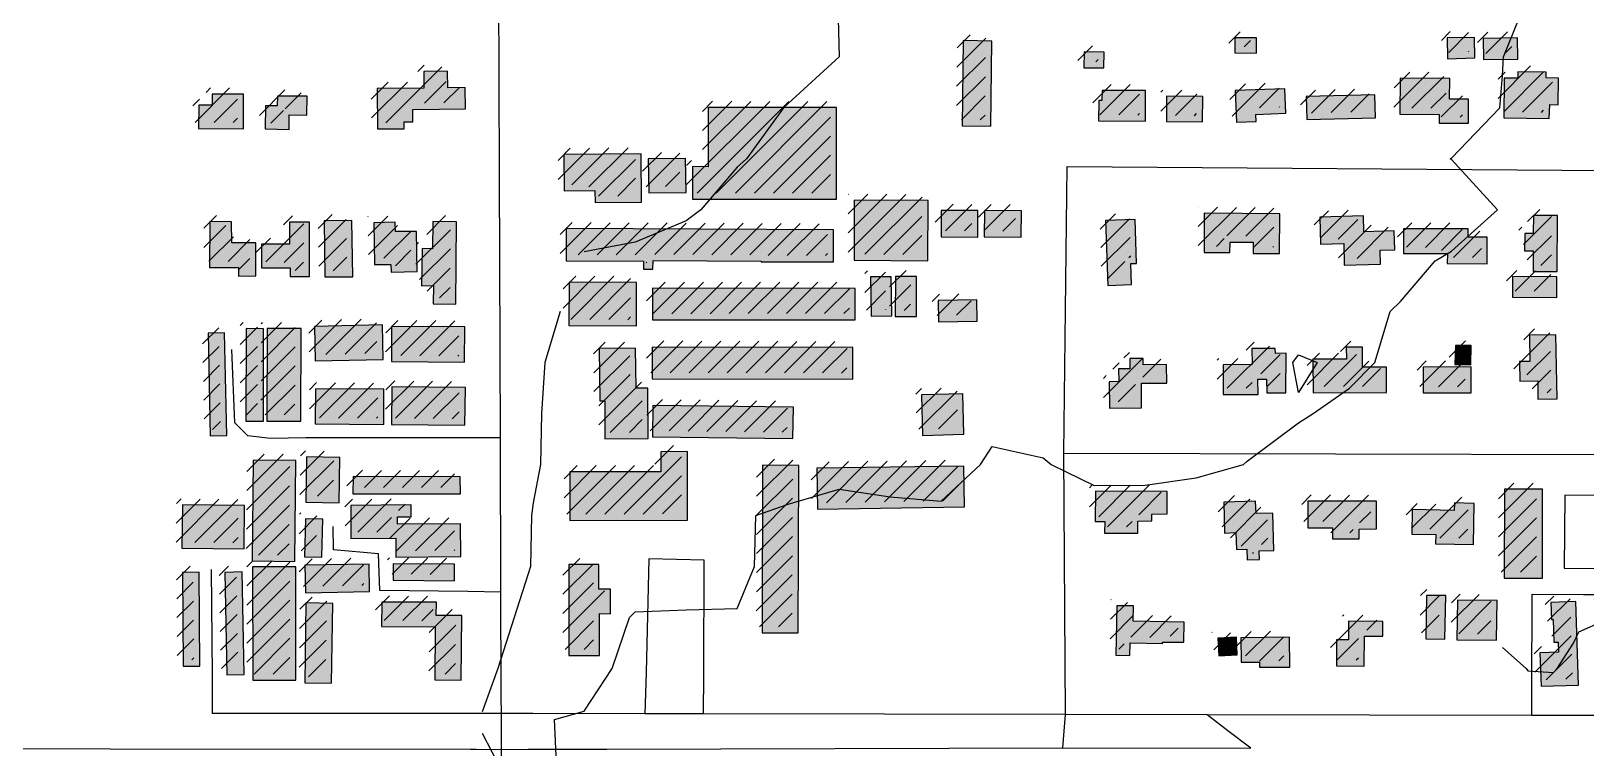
# Model space of a CAD drawing. Extents: x 6438959 to 7279357, y 1424492 to 2039161.
# Drawn here: x 6783464 to 6785293, y 1743089 to 1743933 of the extents above; entities that cross this region are included whole.
import ezdxf

# ---------------------------------------------------------------- set-up
doc = ezdxf.new("R2010")
doc.units = 21
for name, color, linetype in [('BUILDINGS', 9, 'Continuous'), ('CL_LOCAL', 4, 'Continuous'), ('CL_MAJOR', 2, 'Continuous'), ('CONTOUR_1FT', 251, 'Continuous'), ('CONTOUR_INDEX', 150, 'Continuous')]:
    doc.layers.add(name, color=color, linetype=linetype)

msp = doc.modelspace()

# ---------------------------------------------------------------- hatches: boundary and pattern name
at = {"layer": 'BUILDINGS_HATCH'}
for points in [[(6784560.5, 1743921.6), (6784559.6, 1743821.5), (6784593.2, 1743821), (6784594.2, 1743921.2)], [(6784905.7, 1743906.9), (6784905.8, 1743924.8), (6784880.3, 1743924.9), (6784880.2, 1743907.1)], [(6785162.6, 1743901.4), (6785162.1, 1743925.4), (6785129.9, 1743924.8), (6785130.4, 1743900.4)], [(6785172.8, 1743899.3), (6785213, 1743900), (6785212.5, 1743925.1), (6785172.3, 1743924)], [(6784702.5, 1743889.6), (6784726.2, 1743889.5), (6784726.4, 1743908), (6784703, 1743908.6)], [(6783871.9, 1743817.7), (6783903.2, 1743818), (6783903.1, 1743826), (6783913.4, 1743826.1), (6783913.3, 1743840.6), (6783975.4, 1743841.5), (6783974.9, 1743866.6), (6783954.7, 1743866.1), (6783954.2, 1743885.7), (6783926.1, 1743885.5), (6783926.2, 1743865.8), (6783871.2, 1743865.4)], [(6785074.6, 1743877.4), (6785074.4, 1743835.1), (6785120.6, 1743834.8), (6785120.4, 1743824.6), (6785155, 1743824.5), (6785155.1, 1743852.9), (6785132.8, 1743852.7), (6785132.9, 1743877.1)], [(6785197, 1743877.3), (6785196.5, 1743830.7), (6785250.1, 1743830), (6785250.6, 1743846.4), (6785260.6, 1743846.1), (6785260.9, 1743877.4), (6785246.5, 1743877.7), (6785246.5, 1743884.6), (6785213.1, 1743885.1), (6785213.1, 1743877.4)], [(6783714.3, 1743858.7), (6783677.3, 1743858.7), (6783677.2, 1743845.6), (6783661.6, 1743845.5), (6783661.3, 1743818.2), (6783714, 1743817.9)], [(6784720, 1743827.1), (6784775.1, 1743826.9), (6784775.1, 1743862.9), (6784724.1, 1743862.9), (6784723.9, 1743851.2), (6784720.1, 1743851.2)], [(6784880.5, 1743863), (6784882, 1743825.6), (6784905.4, 1743826.5), (6784905.1, 1743834.8), (6784940.2, 1743836.2), (6784939.1, 1743865)], [(6783740.1, 1743845), (6783739.8, 1743817.7), (6783767.9, 1743817.2), (6783768, 1743834.3), (6783788.6, 1743834.1), (6783789, 1743856.4), (6783754.1, 1743856.4), (6783753.9, 1743844.8)], [(6784242.2, 1743773.4), (6784242.2, 1743735.1), (6784411.5, 1743735.1), (6784411.5, 1743842.8), (6784260.9, 1743843.1), (6784260.9, 1743773.2)], [(6784842.2, 1743826), (6784842.5, 1743855.8), (6784800, 1743856.2), (6784800, 1743826.3)], [(6785044.9, 1743857.8), (6784964.1, 1743855.7), (6784964.9, 1743828.8), (6785045.7, 1743830.9)], [(6784182, 1743788.5), (6784090.9, 1743787.8), (6784091.3, 1743744.8), (6784127.3, 1743745.1), (6784127.7, 1743731.3), (6784182.4, 1743731.7)], [(6784234.8, 1743743.1), (6784234.2, 1743783.1), (6784190.2, 1743782.4), (6784190.9, 1743742.4)], [(6784519, 1743662.7), (6784519.3, 1743733.4), (6784432.6, 1743733.8), (6784432.3, 1743663.1)], [(6784577.9, 1743721.9), (6784534.9, 1743721.9), (6784534.8, 1743690.6), (6784577.9, 1743690.5)], [(6784585.5, 1743690.6), (6784628.9, 1743690.2), (6784629.2, 1743721.5), (6784585.8, 1743721.9)], [(6784844, 1743672.3), (6784874.5, 1743672.2), (6784874.7, 1743684.6), (6784901.6, 1743684.4), (6784901.7, 1743671.3), (6784932.8, 1743671.2), (6784933, 1743717.8), (6784844.2, 1743718.6)], [(6784981, 1743682.2), (6785008.5, 1743682.8), (6785009, 1743657.6), (6785051.5, 1743658.7), (6785051.1, 1743675.1), (6785068.3, 1743675.6), (6785067.6, 1743697.8), (6785031.8, 1743696.8), (6785031.4, 1743715.3), (6784980.2, 1743713.8)], [(6785259.9, 1743715.8), (6785231.7, 1743715.9), (6785231.3, 1743694.8), (6785221.4, 1743694.7), (6785220.9, 1743674.3), (6785231.2, 1743674.4), (6785231.1, 1743650), (6785259.5, 1743649.8)], [(6783700.2, 1743708.5), (6783674.5, 1743708.7), (6783674.3, 1743654.8), (6783708.3, 1743654.7), (6783708.1, 1743644.5), (6783728.6, 1743644.7), (6783728.6, 1743683.6), (6783700.4, 1743683.8)], [(6783735.3, 1743682.2), (6783735.2, 1743654.2), (6783768.9, 1743654.1), (6783769, 1743643.9), (6783791.8, 1743644.1), (6783791.9, 1743708.2), (6783768.2, 1743708), (6783768.4, 1743682.1)], [(6783841.7, 1743710), (6783808.9, 1743709.4), (6783809.7, 1743643.5), (6783842.8, 1743643.8)], [(6783868.2, 1743658.2), (6783887.5, 1743658.3), (6783887.9, 1743649.2), (6783918.3, 1743649.9), (6783917.7, 1743697.2), (6783892.8, 1743697), (6783892.7, 1743707.9), (6783867.5, 1743707.3)], [(6783924.3, 1743676.9), (6783923.7, 1743633.2), (6783937.5, 1743633.3), (6783937.1, 1743611.8), (6783964, 1743611.6), (6783964.7, 1743708.5), (6783936.9, 1743708.6), (6783936.6, 1743676.6)], [(6784093.7, 1743662.6), (6784184.8, 1743662.2), (6784184.8, 1743652.8), (6784195.7, 1743652.8), (6784195.9, 1743663), (6784323, 1743662.2), (6784323, 1743661.5), (6784408, 1743661.5), (6784408, 1743699), (6784093.7, 1743700.4)], [(6784730.7, 1743633.5), (6784758.5, 1743634.5), (6784757.7, 1743659.2), (6784764.7, 1743659.3), (6784762.8, 1743711.3), (6784728, 1743710)], [(6785078.6, 1743671.3), (6785130.2, 1743671), (6785130, 1743659.3), (6785177.1, 1743659), (6785177.2, 1743690.3), (6785154.6, 1743690.5), (6785154.5, 1743700), (6785078.7, 1743700.1)], [(6784452.4, 1743597.4), (6784476.7, 1743597.6), (6784476.1, 1743643.8), (6784451.8, 1743643.6)], [(6784480.8, 1743596.9), (6784505.7, 1743597.1), (6784505.9, 1743644.1), (6784481, 1743643.9)], [(6785258.9, 1743619.3), (6785259, 1743643.7), (6785206.8, 1743644), (6785206.7, 1743619.9)], [(6784096.9, 1743586.5), (6784176.3, 1743586), (6784176.5, 1743637), (6784097.1, 1743637.5)], [(6784195.3, 1743593.1), (6784433.7, 1743593.2), (6784433.7, 1743630), (6784195.3, 1743630.3)], [(6784576.7, 1743616.6), (6784531.1, 1743615.9), (6784531.6, 1743590.8), (6784577.2, 1743591.5)], [(6783797.6, 1743585.2), (6783798.5, 1743544.7), (6783878.5, 1743546.5), (6783877.5, 1743587.3)], [(6783974.3, 1743543.3), (6783974.5, 1743584.8), (6783888.4, 1743585.2), (6783888.1, 1743544)], [(6783675, 1743456.7), (6783694.4, 1743456.9), (6783691.9, 1743577.7), (6783672.6, 1743577.2)], [(6783737.6, 1743582.5), (6783717.4, 1743582.7), (6783717.1, 1743473.8), (6783737.6, 1743474)], [(6783781.5, 1743474), (6783782.1, 1743582.8), (6783742, 1743582.9), (6783741.7, 1743474)], [(6785227.3, 1743544), (6785215, 1743543.9), (6785215.5, 1743520.9), (6785236.5, 1743521.1), (6785236.7, 1743499.6), (6785259.3, 1743500.2), (6785257.8, 1743575.5), (6785226.7, 1743574.9)], [(6784176, 1743512.5), (6784175.4, 1743559.8), (6784132.6, 1743559.5), (6784133.4, 1743497.6), (6784139, 1743497.6), (6784139.3, 1743453.2), (6784190.3, 1743453.6), (6784189.8, 1743512.6)], [(6784431, 1743560.4), (6784195, 1743561.1), (6784195, 1743523.6), (6784430.8, 1743523.3)], [(6784800.1, 1743518.7), (6784800, 1743540.5), (6784772.4, 1743540.3), (6784772.4, 1743547.6), (6784756.6, 1743547.4), (6784756.7, 1743535.4), (6784743.5, 1743535.3), (6784743.6, 1743520.4), (6784732.5, 1743520.3), (6784732.7, 1743489.3), (6784770.5, 1743489.7), (6784770.3, 1743518.4)], [(6784866.5, 1743540.3), (6784866.5, 1743505.4), (6784907.5, 1743505.3), (6784907.3, 1743523.2), (6784917.6, 1743523.3), (6784917.7, 1743507.2), (6784940.2, 1743507.1), (6784940.5, 1743553.7), (6784927.9, 1743553.6), (6784927.8, 1743559.4), (6784900.3, 1743559.5), (6784900.4, 1743540.6)], [(6785058.6, 1743537.5), (6785030.2, 1743537.3), (6785030.3, 1743561), (6785011.3, 1743560.8), (6785011.4, 1743546.6), (6784972.1, 1743546.6), (6784972.2, 1743507.3), (6785058.6, 1743507.7)], [(6785157.9, 1743540.1), (6785158.3, 1743562.7), (6785139.6, 1743562.9), (6785139.1, 1743540.4)], [(6785101.6, 1743507.3), (6785158.2, 1743507), (6785158.2, 1743537.6), (6785101.7, 1743537.5)], [(6783879.3, 1743511.5), (6783798.8, 1743512), (6783798.5, 1743470.5), (6783879.1, 1743470)], [(6783888.7, 1743514.2), (6783888.2, 1743470.1), (6783974.6, 1743469.3), (6783975.1, 1743513.4)], [(6784360.4, 1743453.5), (6784361, 1743490.3), (6784195.5, 1743492.3), (6784195.2, 1743455.5)], [(6784560.4, 1743506.1), (6784511.8, 1743504.7), (6784513, 1743457), (6784561.6, 1743458.5)], [(6784236.5, 1743357.5), (6784236.4, 1743438), (6784205, 1743437.7), (6784204.9, 1743414.4), (6784098, 1743414.3), (6784098.2, 1743357.1)], [(6783724.3, 1743309.3), (6783774.7, 1743308.6), (6783775.7, 1743427.7), (6783725.4, 1743428)], [(6783827.6, 1743431), (6783788.3, 1743431.8), (6783787.6, 1743378.6), (6783826.8, 1743377.8)], [(6784367.2, 1743421.6), (6784324.7, 1743421.9), (6784324.2, 1743224.6), (6784366.4, 1743224.6)], [(6784561.6, 1743421), (6784388.6, 1743418.5), (6784389.2, 1743370.4), (6784562.3, 1743372.9)], [(6783969.2, 1743408.5), (6783843, 1743408.9), (6783842.8, 1743388.5), (6783969.4, 1743388.5)], [(6784800.6, 1743391.2), (6784716.2, 1743391.6), (6784715.9, 1743355.6), (6784727.1, 1743355.7), (6784726.9, 1743342.2), (6784766.1, 1743342.1), (6784766.3, 1743356.3), (6784782.4, 1743356.5), (6784782.4, 1743364.5), (6784800.5, 1743364.6)], [(6785242, 1743289.2), (6785242, 1743393.7), (6785197.2, 1743393.7), (6785197.1, 1743288.9)], [(6783715.2, 1743374.4), (6783642.3, 1743375.3), (6783641.5, 1743324.3), (6783714.8, 1743323.4)], [(6783969.4, 1743353.1), (6783895.3, 1743352.5), (6783895.2, 1743361.3), (6783911.3, 1743361.4), (6783911.2, 1743375.3), (6783840.3, 1743374.7), (6783840.6, 1743335.7), (6783893.3, 1743336.1), (6783893.5, 1743313.9), (6783969.7, 1743314.6)], [(6784904.7, 1743379.7), (6784867.2, 1743378.7), (6784868.1, 1743342.2), (6784881.5, 1743342.7), (6784882, 1743322.7), (6784894.3, 1743323.2), (6784894.7, 1743310.8), (6784909.3, 1743310.9), (6784909, 1743321.1), (6784926.2, 1743321.6), (6784925, 1743365.7), (6784905.4, 1743365.1)], [(6784965.9, 1743379.8), (6784965.9, 1743348.5), (6784995.1, 1743348.4), (6784995, 1743335.3), (6785026.3, 1743335.2), (6785026.5, 1743346.8), (6785047, 1743347), (6785047, 1743379.8)], [(6785116.5, 1743340.3), (6785116.3, 1743329.3), (6785161.1, 1743328.6), (6785161.9, 1743377), (6785138.4, 1743377.6), (6785138.2, 1743368.8), (6785088.7, 1743369.9), (6785088.3, 1743340.8)], [(6783786, 1743314.2), (6783806.5, 1743313.6), (6783807.6, 1743358.4), (6783787.1, 1743359)], [(6783662, 1743296), (6783642.4, 1743295.9), (6783643.3, 1743185.6), (6783662.9, 1743185.7)], [(6783694.6, 1743175.4), (6783714.8, 1743175.9), (6783712.7, 1743296.4), (6783692.2, 1743295.9)], [(6783775.8, 1743169.2), (6783775.6, 1743302.4), (6783724.9, 1743302.4), (6783725.1, 1743169.1)], [(6783862, 1743305.7), (6783786.4, 1743304.3), (6783787, 1743271.9), (6783862.5, 1743273.3)], [(6783890.2, 1743286.6), (6783962.3, 1743286.1), (6783962.4, 1743305.4), (6783890.4, 1743305.9)], [(6784096.9, 1743305), (6784096.9, 1743198), (6784132.9, 1743197.9), (6784133.1, 1743247.4), (6784145.7, 1743247.2), (6784145.7, 1743276.3), (6784132.3, 1743276.2), (6784132.3, 1743305.3)], [(6783817.7, 1743165.5), (6783819.3, 1743259.4), (6783787.6, 1743259.9), (6783786.4, 1743166)], [(6783939.2, 1743169.4), (6783970.3, 1743168.9), (6783970.8, 1743245), (6783940.9, 1743245.1), (6783941.1, 1743260.8), (6783876.7, 1743261), (6783876.3, 1743232.2), (6783939.6, 1743231.7)], [(6784820.6, 1743237.4), (6784760.5, 1743238.3), (6784761, 1743256.5), (6784741.4, 1743256.7), (6784740.4, 1743198.5), (6784756.8, 1743198.2), (6784757.2, 1743212.8), (6784795, 1743212), (6784795.3, 1743213.8), (6784820.2, 1743213.7)], [(6785128.2, 1743268.6), (6785105.6, 1743268.8), (6785104.9, 1743217.5), (6785127.1, 1743217.3)], [(6785188.9, 1743262.6), (6785142.3, 1743263.3), (6785141.5, 1743216.7), (6785188.1, 1743216)], [(6785238.9, 1743201.4), (6785240.4, 1743161.8), (6785284.6, 1743163.2), (6785281.4, 1743261.5), (6785251.9, 1743260.5), (6785252.6, 1743240.5), (6785254.7, 1743240.5), (6785255.5, 1743213.6), (6785260.4, 1743213.6), (6785260.8, 1743202)], [(6784999.7, 1743186), (6785032.5, 1743185.6), (6785032.8, 1743220.9), (6785054.2, 1743220.7), (6785054.3, 1743238.2), (6785013.9, 1743238.6), (6785013.8, 1743216.7), (6784999.7, 1743216.6)], [(6784861.3, 1743197.6), (6784883, 1743198.9), (6784882, 1743219.7), (6784860.3, 1743218.4)], [(6784887.5, 1743190.2), (6784909.1, 1743190.4), (6784909.2, 1743184.2), (6784944.9, 1743184.5), (6784944.6, 1743219.8), (6784887.2, 1743219)]]:
    msp.add_hatch(color=251, dxfattribs=at).paths.add_polyline_path(points)
at = {"layer": 'BUILDINGS_SHADOW'}
h = msp.add_hatch(dxfattribs=at)
h.set_pattern_fill('ANSI31', scale=5)
h.paths.add_polyline_path([(6784898.7, 1743914.1), (6784898.9, 1743932), (6784873.4, 1743932.1), (6784873.2, 1743914.3)])
h = msp.add_hatch(dxfattribs=at)
h.set_pattern_fill('ANSI31', scale=5)
h.paths.add_polyline_path([(6785155.6, 1743908.6), (6785155.1, 1743932.6), (6785122.9, 1743932), (6785123.4, 1743907.6)])
h = msp.add_hatch(dxfattribs=at)
h.set_pattern_fill('ANSI31', scale=5)
h.paths.add_polyline_path([(6785165.9, 1743906.5), (6785206, 1743907.2), (6785205.5, 1743932.3), (6785165.4, 1743931.2)])
h = msp.add_hatch(dxfattribs=at)
h.set_pattern_fill('ANSI31', scale=5)
h.paths.add_polyline_path([(6784553.6, 1743928.8), (6784552.6, 1743828.7), (6784586.3, 1743828.2), (6784587.2, 1743928.4)])
h = msp.add_hatch(dxfattribs=at)
h.set_pattern_fill('ANSI31', scale=5)
h.paths.add_polyline_path([(6784695.6, 1743896.8), (6784719.3, 1743896.7), (6784719.4, 1743915.2), (6784696, 1743915.8)])
h = msp.add_hatch(dxfattribs=at)
h.set_pattern_fill('ANSI31', scale=5)
h.paths.add_polyline_path([(6783864.9, 1743824.9), (6783896.3, 1743825.2), (6783896.2, 1743833.2), (6783906.4, 1743833.3), (6783906.3, 1743847.8), (6783968.4, 1743848.7), (6783967.9, 1743873.8), (6783947.7, 1743873.3), (6783947.3, 1743892.9), (6783919.1, 1743892.7), (6783919.3, 1743873), (6783864.2, 1743872.6)])
h = msp.add_hatch(dxfattribs=at)
h.set_pattern_fill('ANSI31', scale=5)
h.paths.add_polyline_path([(6785067.7, 1743884.6), (6785067.4, 1743842.3), (6785113.7, 1743842), (6785113.5, 1743831.8), (6785148, 1743831.7), (6785148.1, 1743860.1), (6785125.8, 1743859.9), (6785125.9, 1743884.3)])
h = msp.add_hatch(dxfattribs=at)
h.set_pattern_fill('ANSI31', scale=5)
h.paths.add_polyline_path([(6785190.1, 1743884.5), (6785189.6, 1743837.9), (6785243.2, 1743837.2), (6785243.6, 1743853.6), (6785253.6, 1743853.3), (6785253.9, 1743884.6), (6785239.6, 1743884.9), (6785239.5, 1743891.8), (6785206.1, 1743892.2), (6785206.2, 1743884.6)])
h = msp.add_hatch(dxfattribs=at)
h.set_pattern_fill('ANSI31', scale=5)
h.paths.add_polyline_path([(6783707.3, 1743865.9), (6783670.4, 1743865.9), (6783670.2, 1743852.8), (6783654.7, 1743852.7), (6783654.3, 1743825.4), (6783707.1, 1743825.1)])
h = msp.add_hatch(dxfattribs=at)
h.set_pattern_fill('ANSI31', scale=5)
h.paths.add_polyline_path([(6783733.2, 1743852.2), (6783732.8, 1743824.9), (6783760.9, 1743824.4), (6783761.1, 1743841.5), (6783781.6, 1743841.3), (6783782, 1743863.6), (6783747.2, 1743863.6), (6783747, 1743852)])
h = msp.add_hatch(dxfattribs=at)
h.set_pattern_fill('ANSI31', scale=5)
h.paths.add_polyline_path([(6784713.1, 1743834.3), (6784768.1, 1743834.1), (6784768.1, 1743870.1), (6784717.2, 1743870.1), (6784717, 1743858.4), (6784713.2, 1743858.4)])
h = msp.add_hatch(dxfattribs=at)
h.set_pattern_fill('ANSI31', scale=5)
h.paths.add_polyline_path([(6784835.2, 1743833.2), (6784835.6, 1743863), (6784793.1, 1743863.4), (6784793, 1743833.5)])
h = msp.add_hatch(dxfattribs=at)
h.set_pattern_fill('ANSI31', scale=5)
h.paths.add_polyline_path([(6784873.6, 1743870.2), (6784875.1, 1743832.7), (6784898.5, 1743833.7), (6784898.1, 1743842), (6784933.3, 1743843.4), (6784932.1, 1743872.2)])
h = msp.add_hatch(dxfattribs=at)
h.set_pattern_fill('ANSI31', scale=5)
h.paths.add_polyline_path([(6785037.9, 1743865), (6784957.1, 1743862.9), (6784957.9, 1743836), (6785038.7, 1743838.1)])
h = msp.add_hatch(dxfattribs=at)
h.set_pattern_fill('ANSI31', scale=5)
h.paths.add_polyline_path([(6784235.2, 1743780.6), (6784235.2, 1743742.3), (6784404.5, 1743742.3), (6784404.5, 1743850), (6784254, 1743850.3), (6784254, 1743780.4)])
h = msp.add_hatch(dxfattribs=at)
h.set_pattern_fill('ANSI31', scale=5)
h.paths.add_polyline_path([(6784175, 1743795.7), (6784084, 1743795), (6784084.3, 1743752), (6784120.3, 1743752.3), (6784120.7, 1743738.5), (6784175.5, 1743738.9)])
h = msp.add_hatch(dxfattribs=at)
h.set_pattern_fill('ANSI31', scale=5)
h.paths.add_polyline_path([(6784227.8, 1743750.3), (6784227.2, 1743790.3), (6784183.3, 1743789.6), (6784183.9, 1743749.6)])
h = msp.add_hatch(dxfattribs=at)
h.set_pattern_fill('ANSI31', scale=5)
h.paths.add_polyline_path([(6784512, 1743669.9), (6784512.3, 1743740.6), (6784425.6, 1743741), (6784425.3, 1743670.3)])
h = msp.add_hatch(dxfattribs=at)
h.set_pattern_fill('ANSI31', scale=5)
h.paths.add_polyline_path([(6783693.3, 1743715.7), (6783667.5, 1743715.9), (6783667.4, 1743662), (6783701.3, 1743661.9), (6783701.1, 1743651.7), (6783721.6, 1743651.9), (6783721.6, 1743690.8), (6783693.5, 1743691)])
h = msp.add_hatch(dxfattribs=at)
h.set_pattern_fill('ANSI31', scale=5)
h.paths.add_polyline_path([(6783728.4, 1743689.4), (6783728.3, 1743661.4), (6783762, 1743661.3), (6783762.1, 1743651.1), (6783784.9, 1743651.3), (6783785, 1743715.4), (6783761.2, 1743715.2), (6783761.5, 1743689.3)])
h = msp.add_hatch(dxfattribs=at)
h.set_pattern_fill('ANSI31', scale=5)
h.paths.add_polyline_path([(6783834.7, 1743717.2), (6783801.9, 1743716.6), (6783802.8, 1743650.7), (6783835.9, 1743651)])
h = msp.add_hatch(dxfattribs=at)
h.set_pattern_fill('ANSI31', scale=5)
h.paths.add_polyline_path([(6783861.2, 1743665.4), (6783880.6, 1743665.5), (6783880.9, 1743656.4), (6783911.4, 1743657.1), (6783910.7, 1743704.4), (6783885.8, 1743704.2), (6783885.7, 1743715.1), (6783860.5, 1743714.5)])
h = msp.add_hatch(dxfattribs=at)
h.set_pattern_fill('ANSI31', scale=5)
h.paths.add_polyline_path([(6783917.3, 1743684), (6783916.8, 1743640.3), (6783930.6, 1743640.5), (6783930.2, 1743619), (6783957.1, 1743618.8), (6783957.8, 1743715.7), (6783930, 1743715.8), (6783929.6, 1743683.8)])
h = msp.add_hatch(dxfattribs=at)
h.set_pattern_fill('ANSI31', scale=5)
h.paths.add_polyline_path([(6784571, 1743729), (6784527.9, 1743729.1), (6784527.9, 1743697.7), (6784571, 1743697.7)])
h = msp.add_hatch(dxfattribs=at)
h.set_pattern_fill('ANSI31', scale=5)
h.paths.add_polyline_path([(6784578.6, 1743697.8), (6784621.9, 1743697.4), (6784622.3, 1743728.7), (6784578.9, 1743729.1)])
h = msp.add_hatch(dxfattribs=at)
h.set_pattern_fill('ANSI31', scale=5)
h.paths.add_polyline_path([(6784723.7, 1743640.7), (6784751.5, 1743641.7), (6784750.8, 1743666.4), (6784757.8, 1743666.5), (6784755.9, 1743718.5), (6784721.1, 1743717.2)])
h = msp.add_hatch(dxfattribs=at)
h.set_pattern_fill('ANSI31', scale=5)
h.paths.add_polyline_path([(6784837.1, 1743679.5), (6784867.5, 1743679.4), (6784867.7, 1743691.8), (6784894.7, 1743691.6), (6784894.8, 1743678.5), (6784925.8, 1743678.4), (6784926, 1743725), (6784837.3, 1743725.8)])
h = msp.add_hatch(dxfattribs=at)
h.set_pattern_fill('ANSI31', scale=5)
h.paths.add_polyline_path([(6784974.1, 1743689.4), (6785001.6, 1743689.9), (6785002.1, 1743664.8), (6785044.5, 1743665.9), (6785044.1, 1743682.3), (6785061.4, 1743682.8), (6785060.6, 1743705), (6785024.9, 1743704), (6785024.5, 1743722.5), (6784973.2, 1743721)])
h = msp.add_hatch(dxfattribs=at)
h.set_pattern_fill('ANSI31', scale=5)
h.paths.add_polyline_path([(6785252.9, 1743722.9), (6785224.8, 1743723.1), (6785224.4, 1743702), (6785214.4, 1743701.9), (6785214, 1743681.5), (6785224.3, 1743681.6), (6785224.2, 1743657.2), (6785252.6, 1743657)])
h = msp.add_hatch(dxfattribs=at)
h.set_pattern_fill('ANSI31', scale=5)
h.paths.add_polyline_path([(6784086.7, 1743669.8), (6784177.8, 1743669.4), (6784177.9, 1743659.9), (6784188.7, 1743660), (6784189, 1743670.2), (6784316.1, 1743669.4), (6784316.1, 1743668.7), (6784401, 1743668.7), (6784401, 1743706.2), (6784086.7, 1743707.6)])
h = msp.add_hatch(dxfattribs=at)
h.set_pattern_fill('ANSI31', scale=5)
h.paths.add_polyline_path([(6785071.7, 1743678.5), (6785123.2, 1743678.2), (6785123, 1743666.5), (6785170.2, 1743666.2), (6785170.2, 1743697.5), (6785147.7, 1743697.7), (6785147.6, 1743707.2), (6785071.7, 1743707.3)])
h = msp.add_hatch(dxfattribs=at)
h.set_pattern_fill('ANSI31', scale=5)
h.paths.add_polyline_path([(6784090, 1743593.7), (6784169.4, 1743593.2), (6784169.5, 1743644.2), (6784090.2, 1743644.7)])
h = msp.add_hatch(dxfattribs=at)
h.set_pattern_fill('ANSI31', scale=5)
h.paths.add_polyline_path([(6784445.5, 1743604.6), (6784469.8, 1743604.8), (6784469.1, 1743651), (6784444.8, 1743650.8)])
h = msp.add_hatch(dxfattribs=at)
h.set_pattern_fill('ANSI31', scale=5)
h.paths.add_polyline_path([(6784473.9, 1743604.1), (6784498.8, 1743604.3), (6784499, 1743651.3), (6784474.1, 1743651.1)])
h = msp.add_hatch(dxfattribs=at)
h.set_pattern_fill('ANSI31', scale=5)
h.paths.add_polyline_path([(6785251.9, 1743626.4), (6785252, 1743650.8), (6785199.9, 1743651.1), (6785199.8, 1743627.1)])
h = msp.add_hatch(dxfattribs=at)
h.set_pattern_fill('ANSI31', scale=5)
h.paths.add_polyline_path([(6784188.3, 1743600.3), (6784426.8, 1743600.4), (6784426.8, 1743637.2), (6784188.3, 1743637.5)])
h = msp.add_hatch(dxfattribs=at)
h.set_pattern_fill('ANSI31', scale=5)
h.paths.add_polyline_path([(6784569.8, 1743623.8), (6784524.1, 1743623.1), (6784524.6, 1743597.9), (6784570.3, 1743598.7)])
h = msp.add_hatch(dxfattribs=at)
h.set_pattern_fill('ANSI31', scale=5)
h.paths.add_polyline_path([(6783668.1, 1743463.9), (6783687.4, 1743464.1), (6783685, 1743584.9), (6783665.7, 1743584.4)])
h = msp.add_hatch(dxfattribs=at)
h.set_pattern_fill('ANSI31', scale=5)
h.paths.add_polyline_path([(6783730.6, 1743589.7), (6783710.4, 1743589.9), (6783710.1, 1743481), (6783730.6, 1743481.2)])
h = msp.add_hatch(dxfattribs=at)
h.set_pattern_fill('ANSI31', scale=5)
h.paths.add_polyline_path([(6783774.6, 1743481.2), (6783775.1, 1743590), (6783735, 1743590.1), (6783734.7, 1743481.2)])
h = msp.add_hatch(dxfattribs=at)
h.set_pattern_fill('ANSI31', scale=5)
h.paths.add_polyline_path([(6783790.7, 1743592.4), (6783791.6, 1743551.9), (6783871.5, 1743553.7), (6783870.6, 1743594.5)])
h = msp.add_hatch(dxfattribs=at)
h.set_pattern_fill('ANSI31', scale=5)
h.paths.add_polyline_path([(6783967.3, 1743550.5), (6783967.6, 1743592), (6783881.5, 1743592.4), (6783881.2, 1743551.2)])
h = msp.add_hatch(dxfattribs=at)
h.set_pattern_fill('ANSI31', scale=5)
h.paths.add_polyline_path([(6784169.1, 1743519.7), (6784168.4, 1743567), (6784125.6, 1743566.7), (6784126.4, 1743504.8), (6784132, 1743504.8), (6784132.4, 1743460.4), (6784183.3, 1743460.8), (6784182.8, 1743519.8)])
h = msp.add_hatch(dxfattribs=at)
h.set_pattern_fill('ANSI31', scale=5)
h.paths.add_polyline_path([(6784424.1, 1743567.6), (6784188, 1743568.3), (6784188, 1743530.8), (6784423.8, 1743530.5)])
h = msp.add_hatch(dxfattribs=at)
h.set_pattern_fill('ANSI31', scale=5)
h.paths.add_polyline_path([(6784859.5, 1743547.5), (6784859.5, 1743512.6), (6784900.5, 1743512.5), (6784900.4, 1743530.4), (6784910.6, 1743530.5), (6784910.7, 1743514.4), (6784933.3, 1743514.2), (6784933.5, 1743560.9), (6784920.9, 1743560.8), (6784920.9, 1743566.6), (6784893.3, 1743566.7), (6784893.5, 1743547.8)])
h = msp.add_hatch(dxfattribs=at)
h.set_pattern_fill('ANSI31', scale=5)
h.paths.add_polyline_path([(6785051.7, 1743544.7), (6785023.3, 1743544.5), (6785023.4, 1743568.1), (6785004.3, 1743568), (6785004.4, 1743553.8), (6784965.2, 1743553.8), (6784965.2, 1743514.5), (6785051.6, 1743514.8)])
h = msp.add_hatch(dxfattribs=at)
h.set_pattern_fill('ANSI31', scale=5)
h.paths.add_polyline_path([(6785151, 1743547.3), (6785151.4, 1743569.9), (6785132.6, 1743570.1), (6785132.2, 1743547.5)])
h = msp.add_hatch(dxfattribs=at)
h.set_pattern_fill('ANSI31', scale=5)
h.paths.add_polyline_path([(6785220.3, 1743551.2), (6785208, 1743551.1), (6785208.5, 1743528.1), (6785229.6, 1743528.3), (6785229.8, 1743506.8), (6785252.3, 1743507.4), (6785250.8, 1743582.7), (6785219.8, 1743582.1)])
h = msp.add_hatch(dxfattribs=at)
h.set_pattern_fill('ANSI31', scale=5)
h.paths.add_polyline_path([(6784793.2, 1743525.9), (6784793, 1743547.7), (6784765.5, 1743547.5), (6784765.4, 1743554.8), (6784749.6, 1743554.6), (6784749.7, 1743542.6), (6784736.5, 1743542.5), (6784736.7, 1743527.6), (6784725.5, 1743527.5), (6784725.8, 1743496.5), (6784763.6, 1743496.8), (6784763.3, 1743525.6)])
h = msp.add_hatch(dxfattribs=at)
h.set_pattern_fill('ANSI31', scale=5)
h.paths.add_polyline_path([(6785094.7, 1743514.5), (6785151.2, 1743514.2), (6785151.3, 1743544.8), (6785094.7, 1743544.7)])
h = msp.add_hatch(dxfattribs=at)
h.set_pattern_fill('ANSI31', scale=5)
h.paths.add_polyline_path([(6783872.4, 1743518.7), (6783791.8, 1743519.2), (6783791.6, 1743477.7), (6783872.1, 1743477.2)])
h = msp.add_hatch(dxfattribs=at)
h.set_pattern_fill('ANSI31', scale=5)
h.paths.add_polyline_path([(6783881.7, 1743521.4), (6783881.2, 1743477.3), (6783967.6, 1743476.5), (6783968.1, 1743520.6)])
h = msp.add_hatch(dxfattribs=at)
h.set_pattern_fill('ANSI31', scale=5)
h.paths.add_polyline_path([(6784553.4, 1743513.3), (6784504.8, 1743511.9), (6784506.1, 1743464.2), (6784554.7, 1743465.7)])
h = msp.add_hatch(dxfattribs=at)
h.set_pattern_fill('ANSI31', scale=5)
h.paths.add_polyline_path([(6784353.5, 1743460.7), (6784354.1, 1743497.5), (6784188.6, 1743499.5), (6784188.3, 1743462.7)])
h = msp.add_hatch(dxfattribs=at)
h.set_pattern_fill('ANSI31', scale=5)
h.paths.add_polyline_path([(6783820.6, 1743438.2), (6783781.4, 1743439), (6783780.6, 1743385.8), (6783819.9, 1743385)])
h = msp.add_hatch(dxfattribs=at)
h.set_pattern_fill('ANSI31', scale=5)
h.paths.add_polyline_path([(6784229.5, 1743364.7), (6784229.4, 1743445.2), (6784198.1, 1743444.9), (6784198, 1743421.6), (6784091.1, 1743421.5), (6784091.3, 1743364.3)])
h = msp.add_hatch(dxfattribs=at)
h.set_pattern_fill('ANSI31', scale=5)
h.paths.add_polyline_path([(6783717.3, 1743316.5), (6783767.7, 1743315.8), (6783768.8, 1743434.9), (6783718.4, 1743435.2)])
h = msp.add_hatch(dxfattribs=at)
h.set_pattern_fill('ANSI31', scale=5)
h.paths.add_polyline_path([(6784360.2, 1743428.8), (6784317.7, 1743429.1), (6784317.3, 1743231.8), (6784359.5, 1743231.8)])
h = msp.add_hatch(dxfattribs=at)
h.set_pattern_fill('ANSI31', scale=5)
h.paths.add_polyline_path([(6784554.7, 1743428.1), (6784381.6, 1743425.6), (6784382.3, 1743377.6), (6784555.4, 1743380.1)])
h = msp.add_hatch(dxfattribs=at)
h.set_pattern_fill('ANSI31', scale=5)
h.paths.add_polyline_path([(6783962.3, 1743415.7), (6783836, 1743416.1), (6783835.9, 1743395.7), (6783962.4, 1743395.7)])
h = msp.add_hatch(dxfattribs=at)
h.set_pattern_fill('ANSI31', scale=5)
h.paths.add_polyline_path([(6785235, 1743296.4), (6785235, 1743400.9), (6785190.2, 1743400.9), (6785190.2, 1743296)])
h = msp.add_hatch(dxfattribs=at)
h.set_pattern_fill('ANSI31', scale=5)
h.paths.add_polyline_path([(6783708.3, 1743381.6), (6783635.4, 1743382.5), (6783634.6, 1743331.5), (6783707.8, 1743330.6)])
h = msp.add_hatch(dxfattribs=at)
h.set_pattern_fill('ANSI31', scale=5)
h.paths.add_polyline_path([(6783962.4, 1743360.3), (6783888.3, 1743359.7), (6783888.2, 1743368.5), (6783904.4, 1743368.6), (6783904.2, 1743382.4), (6783833.4, 1743381.9), (6783833.7, 1743342.9), (6783886.4, 1743343.3), (6783886.6, 1743321.1), (6783962.7, 1743321.7)])
h = msp.add_hatch(dxfattribs=at)
h.set_pattern_fill('ANSI31', scale=5)
h.paths.add_polyline_path([(6784793.7, 1743398.4), (6784709.3, 1743398.8), (6784709, 1743362.8), (6784720.1, 1743362.9), (6784719.9, 1743349.4), (6784759.2, 1743349.3), (6784759.4, 1743363.5), (6784775.5, 1743363.7), (6784775.4, 1743371.7), (6784793.6, 1743371.8)])
h = msp.add_hatch(dxfattribs=at)
h.set_pattern_fill('ANSI31', scale=5)
h.paths.add_polyline_path([(6784897.7, 1743386.9), (6784860.2, 1743385.8), (6784861.1, 1743349.4), (6784874.6, 1743349.9), (6784875.1, 1743329.9), (6784887.4, 1743330.4), (6784887.7, 1743318), (6784902.4, 1743318.1), (6784902, 1743328.3), (6784919.3, 1743328.8), (6784918.1, 1743372.8), (6784898.4, 1743372.3)])
h = msp.add_hatch(dxfattribs=at)
h.set_pattern_fill('ANSI31', scale=5)
h.paths.add_polyline_path([(6784958.9, 1743387), (6784958.9, 1743355.7), (6784988.2, 1743355.6), (6784988, 1743342.5), (6785019.4, 1743342.4), (6785019.6, 1743354), (6785040.1, 1743354.2), (6785040.1, 1743386.9)])
h = msp.add_hatch(dxfattribs=at)
h.set_pattern_fill('ANSI31', scale=5)
h.paths.add_polyline_path([(6785109.5, 1743347.5), (6785109.3, 1743336.5), (6785154.1, 1743335.8), (6785154.9, 1743384.2), (6785131.5, 1743384.8), (6785131.3, 1743376), (6785081.8, 1743377.1), (6785081.4, 1743348)])
h = msp.add_hatch(dxfattribs=at)
h.set_pattern_fill('ANSI31', scale=5)
h.paths.add_polyline_path([(6783779.1, 1743321.4), (6783799.6, 1743320.8), (6783800.7, 1743365.6), (6783780.2, 1743366.1)])
h = msp.add_hatch(dxfattribs=at)
h.set_pattern_fill('ANSI31', scale=5)
h.paths.add_polyline_path([(6783768.8, 1743176.3), (6783768.6, 1743309.6), (6783718, 1743309.6), (6783718.2, 1743176.3)])
h = msp.add_hatch(dxfattribs=at)
h.set_pattern_fill('ANSI31', scale=5)
h.paths.add_polyline_path([(6783855, 1743312.9), (6783779.5, 1743311.5), (6783780, 1743279.1), (6783855.6, 1743280.5)])
h = msp.add_hatch(dxfattribs=at)
h.set_pattern_fill('ANSI31', scale=5)
h.paths.add_polyline_path([(6783883.3, 1743293.8), (6783955.3, 1743293.3), (6783955.5, 1743312.6), (6783883.4, 1743313.1)])
h = msp.add_hatch(dxfattribs=at)
h.set_pattern_fill('ANSI31', scale=5)
h.paths.add_polyline_path([(6784089.9, 1743312.2), (6784089.9, 1743205.2), (6784125.9, 1743205.1), (6784126.1, 1743254.6), (6784138.7, 1743254.4), (6784138.8, 1743283.5), (6784125.3, 1743283.4), (6784125.4, 1743312.5)])
h = msp.add_hatch(dxfattribs=at)
h.set_pattern_fill('ANSI31', scale=5)
h.paths.add_polyline_path([(6783655, 1743303.2), (6783635.4, 1743303.1), (6783636.3, 1743192.8), (6783655.9, 1743192.9)])
h = msp.add_hatch(dxfattribs=at)
h.set_pattern_fill('ANSI31', scale=5)
h.paths.add_polyline_path([(6783687.7, 1743182.6), (6783707.9, 1743183.1), (6783705.7, 1743303.6), (6783685.2, 1743303.1)])
h = msp.add_hatch(dxfattribs=at)
h.set_pattern_fill('ANSI31', scale=5)
h.paths.add_polyline_path([(6785121.2, 1743275.8), (6785098.7, 1743276), (6785097.9, 1743224.7), (6785120.2, 1743224.5)])
h = msp.add_hatch(dxfattribs=at)
h.set_pattern_fill('ANSI31', scale=5)
h.paths.add_polyline_path([(6783810.8, 1743172.7), (6783812.3, 1743266.6), (6783780.7, 1743267.1), (6783779.4, 1743173.2)])
h = msp.add_hatch(dxfattribs=at)
h.set_pattern_fill('ANSI31', scale=5)
h.paths.add_polyline_path([(6783932.3, 1743176.6), (6783963.3, 1743176.1), (6783963.9, 1743252.2), (6783934, 1743252.3), (6783934.2, 1743268), (6783869.7, 1743268.2), (6783869.4, 1743239.4), (6783932.6, 1743238.8)])
h = msp.add_hatch(dxfattribs=at)
h.set_pattern_fill('ANSI31', scale=5)
h.paths.add_polyline_path([(6784813.7, 1743244.6), (6784753.6, 1743245.5), (6784754, 1743263.7), (6784734.4, 1743263.9), (6784733.4, 1743205.7), (6784749.8, 1743205.4), (6784750.3, 1743220), (6784788.1, 1743219.2), (6784788.4, 1743221), (6784813.3, 1743220.9)])
h = msp.add_hatch(dxfattribs=at)
h.set_pattern_fill('ANSI31', scale=5)
h.paths.add_polyline_path([(6785181.9, 1743269.8), (6785135.3, 1743270.5), (6785134.6, 1743223.9), (6785181.1, 1743223.1)])
h = msp.add_hatch(dxfattribs=at)
h.set_pattern_fill('ANSI31', scale=5)
h.paths.add_polyline_path([(6785231.9, 1743208.6), (6785233.4, 1743169), (6785277.6, 1743170.4), (6785274.5, 1743268.7), (6785244.9, 1743267.7), (6785245.7, 1743247.7), (6785247.7, 1743247.7), (6785248.5, 1743220.8), (6785253.5, 1743220.8), (6785253.9, 1743209.2)])
h = msp.add_hatch(dxfattribs=at)
h.set_pattern_fill('ANSI31', scale=5)
h.paths.add_polyline_path([(6784992.7, 1743193.2), (6785025.6, 1743192.8), (6785025.8, 1743228.1), (6785047.2, 1743227.9), (6785047.4, 1743245.4), (6785007, 1743245.8), (6785006.8, 1743223.9), (6784992.8, 1743223.8)])
h = msp.add_hatch(dxfattribs=at)
h.set_pattern_fill('ANSI31', scale=5)
h.paths.add_polyline_path([(6784854.4, 1743204.8), (6784876.1, 1743206.1), (6784875, 1743226.8), (6784853.3, 1743225.6)])
h = msp.add_hatch(dxfattribs=at)
h.set_pattern_fill('ANSI31', scale=5)
h.paths.add_polyline_path([(6784880.5, 1743197.4), (6784902.2, 1743197.6), (6784902.2, 1743191.4), (6784938, 1743191.7), (6784937.7, 1743227), (6784880.3, 1743226.2)])

# ---------------------------------------------------------------- linework, layer by layer
at = {"layer": 'BUILDINGS'}
for points in [[(6784560.5, 1743921.6), (6784559.6, 1743821.5), (6784593.2, 1743821), (6784594.2, 1743921.2), (6784560.5, 1743921.6)], [(6784905.7, 1743906.9), (6784905.8, 1743924.8), (6784880.3, 1743924.9), (6784880.2, 1743907.1), (6784905.7, 1743906.9)], [(6785162.6, 1743901.4), (6785162.1, 1743925.4), (6785129.9, 1743924.8), (6785130.4, 1743900.4), (6785162.6, 1743901.4)], [(6785172.8, 1743899.3), (6785213, 1743900), (6785212.5, 1743925.1), (6785172.3, 1743924), (6785172.8, 1743899.3)], [(6784702.5, 1743889.6), (6784726.2, 1743889.5), (6784726.4, 1743908), (6784703, 1743908.6), (6784702.5, 1743889.6)], [(6783871.9, 1743817.7), (6783903.2, 1743818), (6783903.1, 1743826), (6783913.4, 1743826.1), (6783913.3, 1743840.6), (6783975.4, 1743841.5), (6783974.9, 1743866.6), (6783954.7, 1743866.1), (6783954.2, 1743885.7), (6783926.1, 1743885.5), (6783926.2, 1743865.8), (6783871.2, 1743865.4), (6783871.9, 1743817.7)], [(6785074.6, 1743877.4), (6785074.4, 1743835.1), (6785120.6, 1743834.8), (6785120.4, 1743824.6), (6785155, 1743824.5), (6785155.1, 1743852.9), (6785132.8, 1743852.7), (6785132.9, 1743877.1), (6785074.6, 1743877.4)], [(6785197, 1743877.3), (6785196.5, 1743830.7), (6785250.1, 1743830), (6785250.6, 1743846.4), (6785260.6, 1743846.1), (6785260.9, 1743877.4), (6785246.5, 1743877.7), (6785246.5, 1743884.6), (6785213.1, 1743885.1), (6785213.1, 1743877.4), (6785197, 1743877.3)], [(6783714.3, 1743858.7), (6783677.3, 1743858.7), (6783677.2, 1743845.6), (6783661.6, 1743845.5), (6783661.3, 1743818.2), (6783714, 1743817.9), (6783714.3, 1743858.7)], [(6784720, 1743827.1), (6784775.1, 1743826.9), (6784775.1, 1743862.9), (6784724.1, 1743862.9), (6784723.9, 1743851.2), (6784720.1, 1743851.2), (6784720, 1743827.1)], [(6784880.5, 1743863), (6784882, 1743825.6), (6784905.4, 1743826.5), (6784905.1, 1743834.8), (6784940.2, 1743836.2), (6784939.1, 1743865), (6784880.5, 1743863)], [(6783740.1, 1743845), (6783739.8, 1743817.7), (6783767.9, 1743817.2), (6783768, 1743834.3), (6783788.6, 1743834.1), (6783789, 1743856.4), (6783754.1, 1743856.4), (6783753.9, 1743844.8), (6783740.1, 1743845)], [(6784242.2, 1743773.4), (6784242.2, 1743735.1), (6784411.5, 1743735.1), (6784411.5, 1743842.8), (6784260.9, 1743843.1), (6784260.9, 1743773.2), (6784242.2, 1743773.4)], [(6784842.2, 1743826), (6784842.5, 1743855.8), (6784800, 1743856.2), (6784800, 1743826.3), (6784842.2, 1743826)], [(6785044.9, 1743857.8), (6784964.1, 1743855.7), (6784964.9, 1743828.8), (6785045.7, 1743830.9), (6785044.9, 1743857.8)], [(6784182, 1743788.5), (6784090.9, 1743787.8), (6784091.3, 1743744.8), (6784127.3, 1743745.1), (6784127.7, 1743731.3), (6784182.4, 1743731.7), (6784182, 1743788.5)], [(6784234.8, 1743743.1), (6784234.2, 1743783.1), (6784190.2, 1743782.4), (6784190.9, 1743742.4), (6784234.8, 1743743.1)], [(6784519, 1743662.7), (6784519.3, 1743733.4), (6784432.6, 1743733.8), (6784432.3, 1743663.1), (6784519, 1743662.7)], [(6784577.9, 1743721.9), (6784534.9, 1743721.9), (6784534.8, 1743690.6), (6784577.9, 1743690.5), (6784577.9, 1743721.9)], [(6784585.5, 1743690.6), (6784628.9, 1743690.2), (6784629.2, 1743721.5), (6784585.8, 1743721.9), (6784585.5, 1743690.6)], [(6784844, 1743672.3), (6784874.5, 1743672.2), (6784874.7, 1743684.6), (6784901.6, 1743684.4), (6784901.7, 1743671.3), (6784932.8, 1743671.2), (6784933, 1743717.8), (6784844.2, 1743718.6), (6784844, 1743672.3)], [(6784981, 1743682.2), (6785008.5, 1743682.8), (6785009, 1743657.6), (6785051.5, 1743658.7), (6785051.1, 1743675.1), (6785068.3, 1743675.6), (6785067.6, 1743697.8), (6785031.8, 1743696.8), (6785031.4, 1743715.3), (6784980.2, 1743713.8), (6784981, 1743682.2)], [(6785259.9, 1743715.8), (6785231.7, 1743715.9), (6785231.3, 1743694.8), (6785221.4, 1743694.7), (6785220.9, 1743674.3), (6785231.2, 1743674.4), (6785231.1, 1743650), (6785259.5, 1743649.8), (6785259.9, 1743715.8)], [(6783700.2, 1743708.5), (6783674.5, 1743708.7), (6783674.3, 1743654.8), (6783708.3, 1743654.7), (6783708.1, 1743644.5), (6783728.6, 1743644.7), (6783728.6, 1743683.6), (6783700.4, 1743683.8), (6783700.2, 1743708.5)], [(6783735.3, 1743682.2), (6783735.2, 1743654.2), (6783768.9, 1743654.1), (6783769, 1743643.9), (6783791.8, 1743644.1), (6783791.9, 1743708.2), (6783768.2, 1743708), (6783768.4, 1743682.1), (6783735.3, 1743682.2)], [(6783841.7, 1743710), (6783808.9, 1743709.4), (6783809.7, 1743643.5), (6783842.8, 1743643.8), (6783841.7, 1743710)], [(6783868.2, 1743658.2), (6783887.5, 1743658.3), (6783887.9, 1743649.2), (6783918.3, 1743649.9), (6783917.7, 1743697.2), (6783892.8, 1743697), (6783892.7, 1743707.9), (6783867.5, 1743707.3), (6783868.2, 1743658.2)], [(6783924.3, 1743676.9), (6783923.7, 1743633.2), (6783937.5, 1743633.3), (6783937.1, 1743611.8), (6783964, 1743611.6), (6783964.7, 1743708.5), (6783936.9, 1743708.6), (6783936.6, 1743676.6), (6783924.3, 1743676.9)], [(6784093.7, 1743662.6), (6784184.8, 1743662.2), (6784184.8, 1743652.8), (6784195.7, 1743652.8), (6784195.9, 1743663), (6784323, 1743662.2), (6784323, 1743661.5), (6784408, 1743661.5), (6784408, 1743699), (6784093.7, 1743700.4), (6784093.7, 1743662.6)], [(6784730.7, 1743633.5), (6784758.5, 1743634.5), (6784757.7, 1743659.2), (6784764.7, 1743659.3), (6784762.8, 1743711.3), (6784728, 1743710), (6784730.7, 1743633.5)], [(6785078.6, 1743671.3), (6785130.2, 1743671), (6785130, 1743659.3), (6785177.1, 1743659), (6785177.2, 1743690.3), (6785154.6, 1743690.5), (6785154.5, 1743700), (6785078.7, 1743700.1), (6785078.6, 1743671.3)], [(6784452.4, 1743597.4), (6784476.7, 1743597.6), (6784476.1, 1743643.8), (6784451.8, 1743643.6), (6784452.4, 1743597.4)], [(6784480.8, 1743596.9), (6784505.7, 1743597.1), (6784505.9, 1743644.1), (6784481, 1743643.9), (6784480.8, 1743596.9)], [(6785258.9, 1743619.3), (6785259, 1743643.7), (6785206.8, 1743644), (6785206.7, 1743619.9), (6785258.9, 1743619.3)], [(6784096.9, 1743586.5), (6784176.3, 1743586), (6784176.5, 1743637), (6784097.1, 1743637.5), (6784096.9, 1743586.5)], [(6784195.3, 1743593.1), (6784433.7, 1743593.2), (6784433.7, 1743630), (6784195.3, 1743630.3), (6784195.3, 1743593.1)], [(6784576.7, 1743616.6), (6784531.1, 1743615.9), (6784531.6, 1743590.8), (6784577.2, 1743591.5), (6784576.7, 1743616.6)], [(6783797.6, 1743585.2), (6783798.5, 1743544.7), (6783878.5, 1743546.5), (6783877.5, 1743587.3), (6783797.6, 1743585.2)], [(6783974.3, 1743543.3), (6783974.5, 1743584.8), (6783888.4, 1743585.2), (6783888.1, 1743544), (6783974.3, 1743543.3)], [(6783675, 1743456.7), (6783694.4, 1743456.9), (6783691.9, 1743577.7), (6783672.6, 1743577.2), (6783675, 1743456.7)], [(6783737.6, 1743582.5), (6783717.4, 1743582.7), (6783717.1, 1743473.8), (6783737.6, 1743474), (6783737.6, 1743582.5)], [(6783781.5, 1743474), (6783782.1, 1743582.8), (6783742, 1743582.9), (6783741.7, 1743474), (6783781.5, 1743474)], [(6785227.3, 1743544), (6785215, 1743543.9), (6785215.5, 1743520.9), (6785236.5, 1743521.1), (6785236.7, 1743499.6), (6785259.3, 1743500.2), (6785257.8, 1743575.5), (6785226.7, 1743574.9), (6785227.3, 1743544)], [(6784176, 1743512.5), (6784175.4, 1743559.8), (6784132.6, 1743559.5), (6784133.4, 1743497.6), (6784139, 1743497.6), (6784139.3, 1743453.2), (6784190.3, 1743453.6), (6784189.8, 1743512.6), (6784176, 1743512.5)], [(6784431, 1743560.4), (6784195, 1743561.1), (6784195, 1743523.6), (6784430.8, 1743523.3), (6784431, 1743560.4)], [(6784800.1, 1743518.7), (6784800, 1743540.5), (6784772.4, 1743540.3), (6784772.4, 1743547.6), (6784756.6, 1743547.4), (6784756.7, 1743535.4), (6784743.5, 1743535.3), (6784743.6, 1743520.4), (6784732.5, 1743520.3), (6784732.7, 1743489.3), (6784770.5, 1743489.7), (6784770.3, 1743518.4), (6784800.1, 1743518.7)], [(6784866.5, 1743540.3), (6784866.5, 1743505.4), (6784907.5, 1743505.3), (6784907.3, 1743523.2), (6784917.6, 1743523.3), (6784917.7, 1743507.2), (6784940.2, 1743507.1), (6784940.5, 1743553.7), (6784927.9, 1743553.6), (6784927.8, 1743559.4), (6784900.3, 1743559.5), (6784900.4, 1743540.6), (6784866.5, 1743540.3)], [(6785058.6, 1743537.5), (6785030.2, 1743537.3), (6785030.3, 1743561), (6785011.3, 1743560.8), (6785011.4, 1743546.6), (6784972.1, 1743546.6), (6784972.2, 1743507.3), (6785058.6, 1743507.7), (6785058.6, 1743537.5)], [(6785157.9, 1743540.1), (6785158.3, 1743562.7), (6785139.6, 1743562.9), (6785139.1, 1743540.4), (6785157.9, 1743540.1)], [(6785101.6, 1743507.3), (6785158.2, 1743507), (6785158.2, 1743537.6), (6785101.7, 1743537.5), (6785101.6, 1743507.3)], [(6783879.3, 1743511.5), (6783798.8, 1743512), (6783798.5, 1743470.5), (6783879.1, 1743470), (6783879.3, 1743511.5)], [(6783888.7, 1743514.2), (6783888.2, 1743470.1), (6783974.6, 1743469.3), (6783975.1, 1743513.4), (6783888.7, 1743514.2)], [(6784360.4, 1743453.5), (6784361, 1743490.3), (6784195.5, 1743492.3), (6784195.2, 1743455.5), (6784360.4, 1743453.5)], [(6784560.4, 1743506.1), (6784511.8, 1743504.7), (6784513, 1743457), (6784561.6, 1743458.5), (6784560.4, 1743506.1)], [(6784236.5, 1743357.5), (6784236.4, 1743438), (6784205, 1743437.7), (6784204.9, 1743414.4), (6784098, 1743414.3), (6784098.2, 1743357.1), (6784236.5, 1743357.5)], [(6783724.3, 1743309.3), (6783774.7, 1743308.6), (6783775.7, 1743427.7), (6783725.4, 1743428), (6783724.3, 1743309.3)], [(6783827.6, 1743431), (6783788.3, 1743431.8), (6783787.6, 1743378.6), (6783826.8, 1743377.8), (6783827.6, 1743431)], [(6784367.2, 1743421.6), (6784324.7, 1743421.9), (6784324.2, 1743224.6), (6784366.4, 1743224.6), (6784367.2, 1743421.6)], [(6784561.6, 1743421), (6784388.6, 1743418.5), (6784389.2, 1743370.4), (6784562.3, 1743372.9), (6784561.6, 1743421)], [(6783969.2, 1743408.5), (6783843, 1743408.9), (6783842.8, 1743388.5), (6783969.4, 1743388.5), (6783969.2, 1743408.5)], [(6784800.6, 1743391.2), (6784716.2, 1743391.6), (6784715.9, 1743355.6), (6784727.1, 1743355.7), (6784726.9, 1743342.2), (6784766.1, 1743342.1), (6784766.3, 1743356.3), (6784782.4, 1743356.5), (6784782.4, 1743364.5), (6784800.5, 1743364.6), (6784800.6, 1743391.2)], [(6785242, 1743289.2), (6785242, 1743393.7), (6785197.2, 1743393.7), (6785197.1, 1743288.9), (6785242, 1743289.2)], [(6783715.2, 1743374.4), (6783642.3, 1743375.3), (6783641.5, 1743324.3), (6783714.8, 1743323.4), (6783715.2, 1743374.4)], [(6783969.4, 1743353.1), (6783895.3, 1743352.5), (6783895.2, 1743361.3), (6783911.3, 1743361.4), (6783911.2, 1743375.3), (6783840.3, 1743374.7), (6783840.6, 1743335.7), (6783893.3, 1743336.1), (6783893.5, 1743313.9), (6783969.7, 1743314.6), (6783969.4, 1743353.1)], [(6784904.7, 1743379.7), (6784867.2, 1743378.7), (6784868.1, 1743342.2), (6784881.5, 1743342.7), (6784882, 1743322.7), (6784894.3, 1743323.2), (6784894.7, 1743310.8), (6784909.3, 1743310.9), (6784909, 1743321.1), (6784926.2, 1743321.6), (6784925, 1743365.7), (6784905.4, 1743365.1), (6784904.7, 1743379.7)], [(6784965.9, 1743379.8), (6784965.9, 1743348.5), (6784995.1, 1743348.4), (6784995, 1743335.3), (6785026.3, 1743335.2), (6785026.5, 1743346.8), (6785047, 1743347), (6785047, 1743379.8), (6784965.9, 1743379.8)], [(6785116.5, 1743340.3), (6785116.3, 1743329.3), (6785161.1, 1743328.6), (6785161.9, 1743377), (6785138.4, 1743377.6), (6785138.2, 1743368.8), (6785088.7, 1743369.9), (6785088.3, 1743340.8), (6785116.5, 1743340.3)], [(6783786, 1743314.2), (6783806.5, 1743313.6), (6783807.6, 1743358.4), (6783787.1, 1743359), (6783786, 1743314.2)], [(6783662, 1743296), (6783642.4, 1743295.9), (6783643.3, 1743185.6), (6783662.9, 1743185.7), (6783662, 1743296)], [(6783694.6, 1743175.4), (6783714.8, 1743175.9), (6783712.7, 1743296.4), (6783692.2, 1743295.9), (6783694.6, 1743175.4)], [(6783775.8, 1743169.2), (6783775.6, 1743302.4), (6783724.9, 1743302.4), (6783725.1, 1743169.1), (6783775.8, 1743169.2)], [(6783862, 1743305.7), (6783786.4, 1743304.3), (6783787, 1743271.9), (6783862.5, 1743273.3), (6783862, 1743305.7)], [(6783890.2, 1743286.6), (6783962.3, 1743286.1), (6783962.4, 1743305.4), (6783890.4, 1743305.9), (6783890.2, 1743286.6)], [(6784096.9, 1743305), (6784096.9, 1743198), (6784132.9, 1743197.9), (6784133.1, 1743247.4), (6784145.7, 1743247.2), (6784145.7, 1743276.3), (6784132.3, 1743276.2), (6784132.3, 1743305.3), (6784096.9, 1743305)], [(6783817.7, 1743165.5), (6783819.3, 1743259.4), (6783787.6, 1743259.9), (6783786.4, 1743166), (6783817.7, 1743165.5)], [(6783939.2, 1743169.4), (6783970.3, 1743168.9), (6783970.8, 1743245), (6783940.9, 1743245.1), (6783941.1, 1743260.8), (6783876.7, 1743261), (6783876.3, 1743232.2), (6783939.6, 1743231.7), (6783939.2, 1743169.4)], [(6784820.6, 1743237.4), (6784760.5, 1743238.3), (6784761, 1743256.5), (6784741.4, 1743256.7), (6784740.4, 1743198.5), (6784756.8, 1743198.2), (6784757.2, 1743212.8), (6784795, 1743212), (6784795.3, 1743213.8), (6784820.2, 1743213.7), (6784820.6, 1743237.4)], [(6785128.2, 1743268.6), (6785105.6, 1743268.8), (6785104.9, 1743217.5), (6785127.1, 1743217.3), (6785128.2, 1743268.6)], [(6785188.9, 1743262.6), (6785142.3, 1743263.3), (6785141.5, 1743216.7), (6785188.1, 1743216), (6785188.9, 1743262.6)], [(6785238.9, 1743201.4), (6785240.4, 1743161.8), (6785284.6, 1743163.2), (6785281.4, 1743261.5), (6785251.9, 1743260.5), (6785252.6, 1743240.5), (6785254.7, 1743240.5), (6785255.5, 1743213.6), (6785260.4, 1743213.6), (6785260.8, 1743202), (6785238.9, 1743201.4)], [(6784999.7, 1743186), (6785032.5, 1743185.6), (6785032.8, 1743220.9), (6785054.2, 1743220.7), (6785054.3, 1743238.2), (6785013.9, 1743238.6), (6785013.8, 1743216.7), (6784999.7, 1743216.6), (6784999.7, 1743186)], [(6784861.3, 1743197.6), (6784883, 1743198.9), (6784882, 1743219.7), (6784860.3, 1743218.4), (6784861.3, 1743197.6)], [(6784887.5, 1743190.2), (6784909.1, 1743190.4), (6784909.2, 1743184.2), (6784944.9, 1743184.5), (6784944.6, 1743219.8), (6784887.2, 1743219), (6784887.5, 1743190.2)]]:
    msp.add_lwpolyline(points, close=True, dxfattribs=at)
at = {"layer": 'CL_LOCAL'}
for points in [[(6784023.6, 1741446.9), (6784022.4, 1741778.6), (6784021.2, 1742111.7), (6784020.9, 1742184), (6784020, 1742442.4), (6784019.9, 1742464.1), (6784019.2, 1742668.6), (6784018.9, 1742745.8), (6784018.3, 1742916.3), (6784017.9, 1743016.7), (6784017.8, 1743052.2), (6784017.8, 1743059.2), (6784017.6, 1743087.6), (6784017.5, 1743129.7), (6784017.4, 1743150), (6784017.4, 1743159.8), (6784017, 1743272.6), (6784016.3, 1743454.3), (6784015.2, 1743765.2), (6784014, 1744090.5)], [(6784677.7, 1743089.5), (6784681.2, 1743128.6), (6784679.2, 1743436.1), (6784682.8, 1743773.4)], [(6784682.8, 1743773.4), (6785317.7, 1743768.7)], [(6784016.3, 1743454.3), (6783974.8, 1743454.3), (6783787.3, 1743454.3), (6783745.9, 1743453.6), (6783719.4, 1743456.4), (6783703.9, 1743471.9), (6783700.6, 1743558.1)], [(6784679.2, 1743436.1), (6785318, 1743434.5)], [(6785318.4, 1743386.3), (6785268.4, 1743386.7), (6785267.7, 1743300.8), (6785319, 1743300.4)], [(6784017, 1743272.6), (6783978, 1743273.2), (6783874.5, 1743274.6), (6783873, 1743317.7), (6783820, 1743322.3), (6783819.5, 1743349.9)], [(6784255.4, 1743129.4), (6784255.7, 1743175.5), (6784255.9, 1743310.4), (6784190.9, 1743312), (6784187.8, 1743178.2), (6784186.3, 1743129.5)], [(6783676.2, 1743299.4), (6783677.2, 1743174.8), (6783677.5, 1743129.7)], [(6785229.6, 1743127.5), (6785229.6, 1743157.2), (6785229.9, 1743270.1), (6785290.2, 1743269.9), (6785319.8, 1743269.8)], [(6784899, 1743089.1), (6784872.1, 1743109.6), (6784847.8, 1743128.3)]]:
    msp.add_lwpolyline(points, dxfattribs=at)
at = {"layer": 'CL_MAJOR'}
for points in [[(6784847.8, 1743128.3), (6784681.2, 1743128.6), (6784255.4, 1743129.4), (6784186.3, 1743129.5), (6784054.6, 1743129.7), (6784048.8, 1743129.7), (6784017.5, 1743129.7), (6783986.2, 1743129.7), (6783677.5, 1743129.7)], [(6785320.2, 1743127.3), (6785293.7, 1743127.4), (6785229.6, 1743127.5), (6784847.8, 1743128.3)], [(6782693.6, 1743089.8), (6782732.8, 1743089.8), (6782923.5, 1743089.4), (6783301.2, 1743088.8), (6783384, 1743088.7), (6783557.4, 1743088.4), (6783981.2, 1743087.7), (6783987.7, 1743087.7), (6784017.6, 1743087.6), (6784049, 1743087.7), (6784141.7, 1743088), (6784677.7, 1743089.5), (6784899, 1743089.1)]]:
    msp.add_lwpolyline(points, dxfattribs=at)
at = {"layer": 'CONTOUR_1FT', "elevation": 326}
msp.add_lwpolyline([(6785194.9, 1743207.5), (6785222.9, 1743182.7), (6785224.9, 1743180.2), (6785254.9, 1743178.2), (6785259.2, 1743182.7), (6785278.5, 1743212.7), (6785284.9, 1743225.8), (6785314.9, 1743239.4)], dxfattribs=at)
at = {"layer": 'CONTOUR_INDEX', "elevation": 330}
for points in [[(6784414.9, 1744236), (6784474.9, 1744212.7), (6784534.9, 1744205.4), (6784542.6, 1744202.7), (6784594.9, 1744155), (6784621.1, 1744142.7), (6784594.9, 1744131.9), (6784534.9, 1744110.8), (6784474.9, 1744101.9), (6784430.8, 1744082.7), (6784428.9, 1744022.7), (6784414.9, 1743970.2), (6784413.4, 1743962.7), (6784414.9, 1743902.7), (6784354.9, 1743847.7), (6784349.3, 1743842.7), (6784305.9, 1743782.7), (6784294.9, 1743772.7), (6784252, 1743722.7), (6784234.9, 1743709.7), (6784174.9, 1743684.3), (6784114.9, 1743673.1)], [(6784082.6, 1743062.7), (6784079.9, 1743122.7), (6784114.9, 1743132.5), (6784147.9, 1743182.7), (6784168.3, 1743242.7), (6784174.9, 1743249.5), (6784234.9, 1743251.7), (6784294.9, 1743253.4), (6784315.2, 1743302.7), (6784316.6, 1743362.7), (6784354.9, 1743376.2), (6784414.9, 1743393.7), (6784474.9, 1743384.6), (6784534.9, 1743379.6), (6784580.9, 1743422.7), (6784594.9, 1743444), (6784654.9, 1743430.8), (6784664.3, 1743422.7), (6784714.9, 1743398), (6784774.9, 1743398.7), (6784834.9, 1743407.2), (6784890.4, 1743422.7), (6784894.9, 1743426.8), (6784954.9, 1743472), (6784972.5, 1743482.7), (6785014.9, 1743512.7), (6785044.9, 1743542.7), (6785062.9, 1743602.7), (6785074.9, 1743614.7), (6785115.9, 1743662.7), (6785134.9, 1743673.7), (6785189.3, 1743722.7), (6785134.9, 1743781.7), (6785133.6, 1743782.7), (6785134.9, 1743783.3), (6785192, 1743842.7), (6785194.9, 1743880.2), (6785196.1, 1743902.7), (6785220.7, 1743962.7)], [(6784086.6, 1743602.7), (6784068.7, 1743542.7), (6784064.6, 1743482.7), (6784063.5, 1743422.7), (6784054.9, 1743377.7), (6784052.9, 1743362.7), (6784051.8, 1743302.7), (6784032.5, 1743242.7), (6784013.5, 1743182.7), (6783994.9, 1743131.6)], [(6784954.9, 1743507.7), (6784948.5, 1743542.7), (6784954.9, 1743551.8), (6784977, 1743542.7), (6784954.9, 1743507.7)], [(6783994.9, 1743106.7), (6784017.6, 1743062.7)]]:
    msp.add_lwpolyline(points, dxfattribs=at)

doc.saveas('drawing.dxf')
